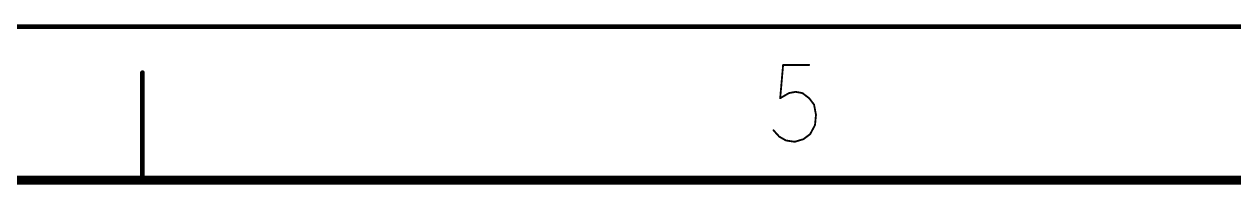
# Model space of a CAD drawing. Extents: x -18 to 16.1, y -6.6 to 15.5.
# Drawn here: x -5.585 to -1.644, y 14.938 to 15.46 of the extents above; entities that cross this region are included whole.
import ezdxf

# ---------------------------------------------------------------- set-up
doc = ezdxf.new("R2010")
doc.units = 0
doc.layers.get('0').update_dxf_attribs({"linetype": 'CONTINUOUS'})
doc.layers.add('FAB', color=13, linetype='CONTINUOUS')

# ---------------------------------------------------------------- blocks, each defined once
blk = doc.blocks.new('ROUND_13')
at = {"const_width": 0.0075}
blk.add_lwpolyline([(-0.00375, 0, 1), (0.00375, 0, 1)], format="xyb", close=True, dxfattribs=at)
blk = doc.blocks.new('ROUND_1')
at = {"const_width": 0.003}
blk.add_lwpolyline([(-0.0015, 0, 1), (0.0015, 0, 1)], format="xyb", close=True, dxfattribs=at)

msp = doc.modelspace()

# ---------------------------------------------------------------- linework, layer by layer
at = {"layer": 'FAB'}
for points, const_width in [([(-17.9499, 15.4527), (16.0501, 15.4527)], 0.015), ([(-3.1222, 15.2194), (-3.1127, 15.3277)], 0.006), ([(-3.1127, 15.3277), (-3.0277, 15.3277)], 0.006), ([(-5.1999, 14.9527), (-5.1999, 15.3027)], 0.015), ([(-3.0938, 15.2361), (-3.1222, 15.2194)], 0.006), ([(-3.0717, 15.2402), (-3.0938, 15.2361)], 0.006), ([(-3.0497, 15.2361), (-3.0717, 15.2402)], 0.006), ([(-3.0277, 15.2194), (-3.0497, 15.2361)], 0.006), ([(-3.0119, 15.1986), (-3.0277, 15.2194)], 0.006), ([(-3.0056, 15.1652), (-3.0119, 15.1986)], 0.006), ([(-3.0245, 15.1027), (-3.0088, 15.1319)], 0.006), ([(-3.0088, 15.1319), (-3.0056, 15.1652)], 0.006), ([(-3.1442, 15.1152), (-3.1253, 15.0944)], 0.006), ([(-3.1253, 15.0944), (-3.1033, 15.0819)], 0.006), ([(-3.0465, 15.0861), (-3.0245, 15.1027)], 0.006), ([(-3.1033, 15.0819), (-3.0749, 15.0777)], 0.006), ([(-3.0749, 15.0777), (-3.0465, 15.0861)], 0.006), ([(15.0501, 14.9527), (-16.9499, 14.9527)], 0.03)]:
    msp.add_lwpolyline(points, dxfattribs=dict(at, const_width=const_width))

# ---------------------------------------------------------------- block references
for name, p in [('ROUND_1', (-3.1127, 15.3277)), ('ROUND_1', (-3.1127, 15.3277)), ('ROUND_1', (-3.0277, 15.3277)), ('ROUND_13', (-5.1999, 15.3027)), ('ROUND_1', (-3.1222, 15.2194)), ('ROUND_1', (-3.1222, 15.2194)), ('ROUND_1', (-3.0938, 15.2361)), ('ROUND_1', (-3.0938, 15.2361)), ('ROUND_1', (-3.0717, 15.2402)), ('ROUND_1', (-3.0717, 15.2402)), ('ROUND_1', (-3.0497, 15.2361)), ('ROUND_1', (-3.0497, 15.2361)), ('ROUND_1', (-3.0277, 15.2194)), ('ROUND_1', (-3.0277, 15.2194)), ('ROUND_1', (-3.0119, 15.1986)), ('ROUND_1', (-3.0119, 15.1986)), ('ROUND_1', (-3.0088, 15.1319)), ('ROUND_1', (-3.0088, 15.1319)), ('ROUND_1', (-3.0056, 15.1652)), ('ROUND_1', (-3.0056, 15.1652)), ('ROUND_1', (-3.1442, 15.1152)), ('ROUND_1', (-3.1253, 15.0944)), ('ROUND_1', (-3.1253, 15.0944)), ('ROUND_1', (-3.0245, 15.1027)), ('ROUND_1', (-3.0245, 15.1027)), ('ROUND_1', (-3.1033, 15.0819)), ('ROUND_1', (-3.1033, 15.0819)), ('ROUND_1', (-3.0749, 15.0777)), ('ROUND_1', (-3.0749, 15.0777)), ('ROUND_1', (-3.0465, 15.0861)), ('ROUND_1', (-3.0465, 15.0861)), ('ROUND_13', (-5.1999, 14.9527))]:
    msp.add_blockref(name, p, dxfattribs=at)

doc.saveas('drawing.dxf')
